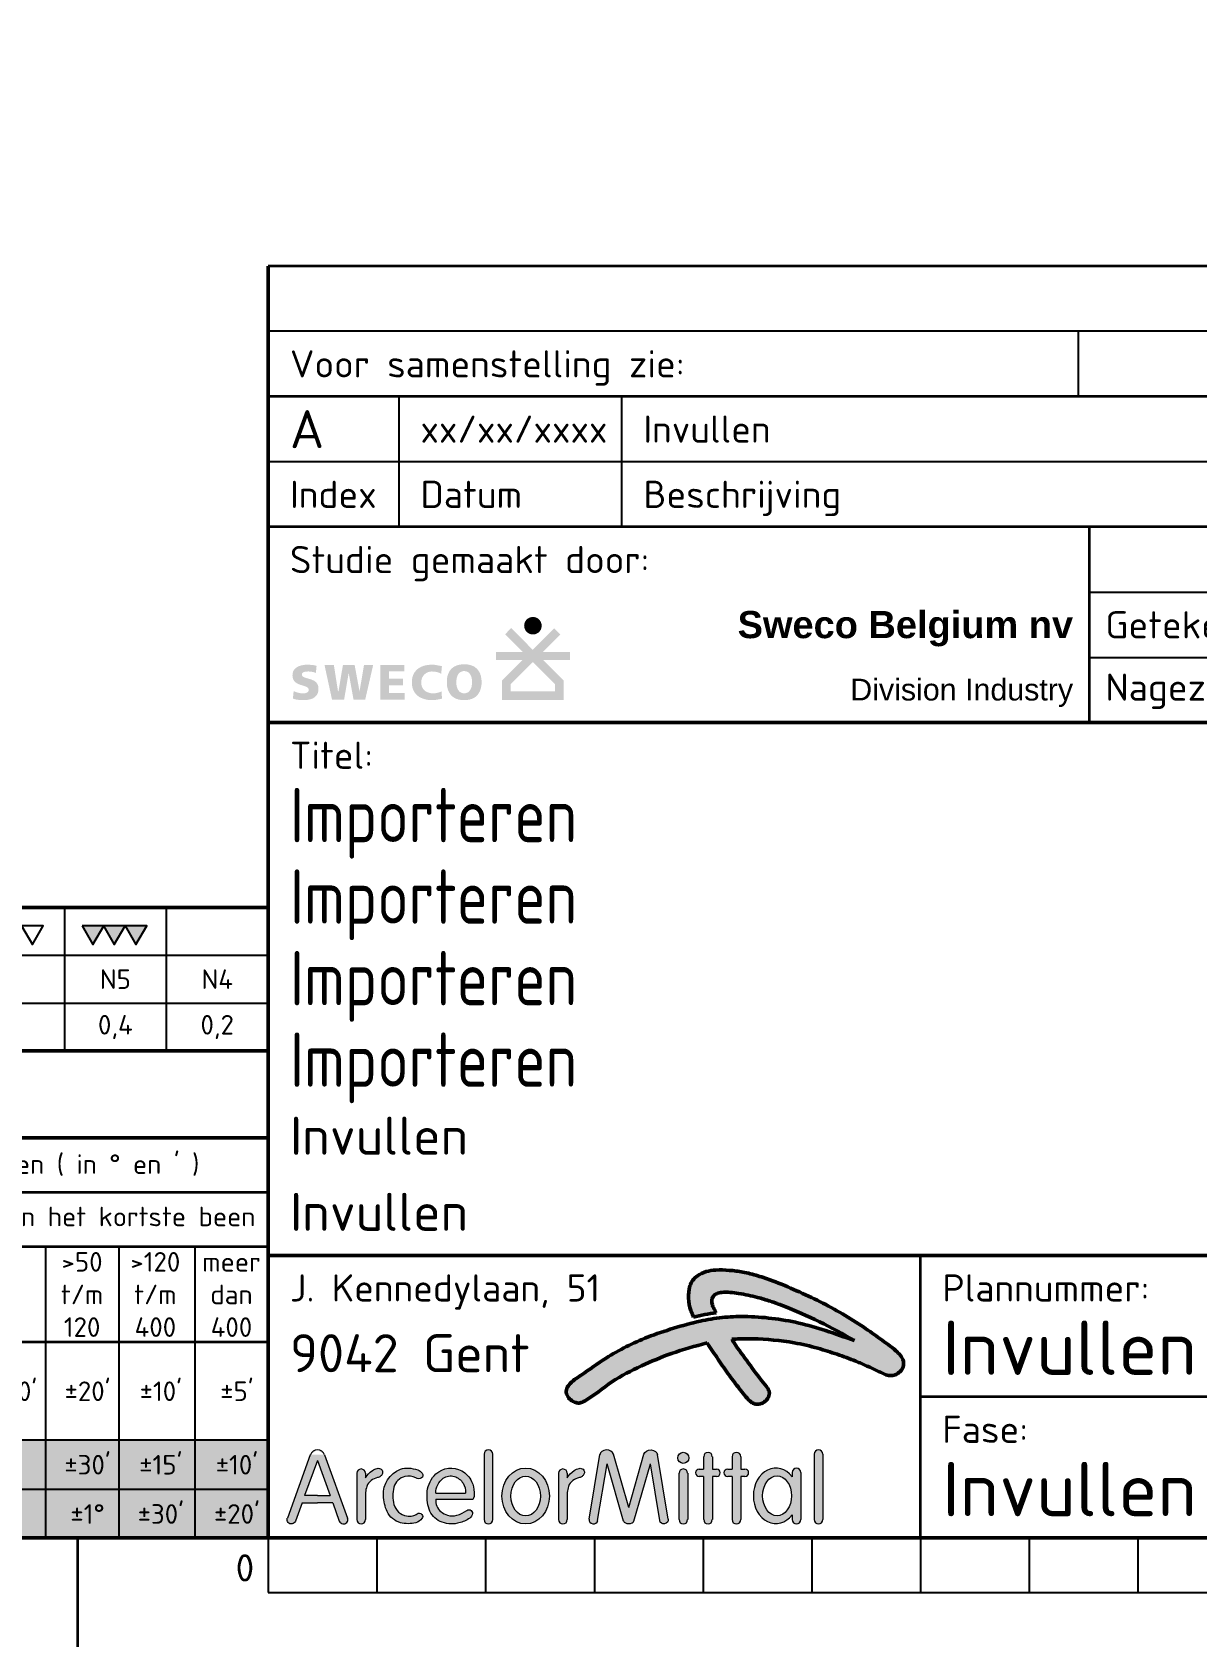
# Model space of a CAD drawing. Header units: millimetres. Extents: x 0 to 420, y 0 to 297.
# Drawn here: x 205.8 to 312.9, y 0 to 148.5 of the extents above; entities that cross this region are included whole.
import ezdxf
from ezdxf.enums import TextEntityAlignment as Align

# ---------------------------------------------------------------- set-up
doc = ezdxf.new("R2010")
doc.units = ezdxf.units.MM
for name, color, linetype, lineweight in [('35C', 1, 'Continuous', 35), ('50C', 7, 'Continuous', 50), ('50C @ 1', 7, 'Continuous', 50), ('Titelhoek_ArcelorMittal', 7, 'Continuous', 50)]:
    doc.layers.add(name, color=color, linetype=linetype, lineweight=lineweight)
doc.layers.add('Text', color=7, linetype='Continuous')
doc.layers.add('TITEL', color=7, linetype='Continuous')
doc.styles.add('Arcelor', font='isocpeur.ttf')
doc.styles.add('GMI_TITEL', font='arial.ttf')

# ---------------------------------------------------------------- blocks, each defined once
blk = doc.blocks.new('*U2')
at = {"layer": '35C'}
blk.add_line((210, 0), (210, 10), dxfattribs=at)
at = {"layer": '50C'}
blk.add_lwpolyline([(10, 10), (10, 287), (410, 287), (410, 10)], close=True, dxfattribs=at)
blk = doc.blocks.new('Tolerantiesticker')
at = {"layer": 'Titelhoek_ArcelorMittal', "lineweight": 25}
for p, q in [((-175.5, 53.6), (0, 53.6)), ((-175.5, 49.2), (0, 49.2)), ((-20.5, 26.8), (-20.5, 0)), ((-13.75, 26.8), (-13.75, 0)), ((-6.75, 26.8), (-6.75, 0)), ((0, 9), (-175.5, 9)), ((-35, 4.48), (0, 4.48))]:
    blk.add_line(p, q, dxfattribs=at)
at = {"layer": 'Titelhoek_ArcelorMittal', "lineweight": 35}
for p, q in [((-175.5, 31.8), (0, 31.8)), ((-155, 26.8), (0, 26.8)), ((0, 18), (-175.5, 18))]:
    blk.add_line(p, q, dxfattribs=at)
at = {"layer": 'Titelhoek_ArcelorMittal', "lineweight": 50}
blk.add_lwpolyline([(0, 58), (0, 0), (-175.5, 0), (-175.5, 58)], close=True, dxfattribs=at)
at = {"layer": 'Titelhoek_ArcelorMittal', "lineweight": 25}
for points in [[(-18.75, 58), (-18.75, 44.8)], [(-9.38, 58), (-9.38, 44.8)]]:
    blk.add_lwpolyline(points, dxfattribs=at)
for points in [[(-22.68, 56.32), (-21.68, 54.59), (-20.69, 56.32)], [(-17.12, 56.32), (-16.12, 54.59), (-15.13, 56.32)], [(-15.16, 56.32), (-14.16, 54.59), (-13.17, 56.32)], [(-13.17, 56.32), (-12.18, 54.59), (-11.18, 56.32)]]:
    blk.add_lwpolyline(points, close=True, dxfattribs=at)
at = {"layer": 'Titelhoek_ArcelorMittal', "lineweight": 50}
for points in [[(-175.5, 44.8), (0, 44.8)], [(-175.5, 36.8), (0, 36.8)]]:
    blk.add_lwpolyline(points, dxfattribs=at)
at = {"layer": 'Titelhoek_ArcelorMittal', "lineweight": 25}
for points in [[(-17.12, 56.32), (-16.12, 54.59), (-15.14, 56.29)], [(-15.14, 56.29), (-14.16, 54.59), (-13.17, 56.32)], [(-13.17, 56.32), (-12.18, 54.59), (-11.18, 56.32)]]:
    blk.add_solid(points, dxfattribs=at)
at = {"layer": 'Titelhoek_ArcelorMittal', "color": 8, "true_color": 0x808080}
blk.add_solid([(-175.5, 0), (-175.5, 9), (0, 0), (0, 9)], dxfattribs=at)
at = {"layer": 'Text', "char_height": 1.8, "attachment_point": 5, "style": 'Arcelor'}
for s, insert, width in [('N5', (-14.06, 51.4), 9.375), ('N4', (-4.69, 51.4), 9.375), ('0,4', (-14.06, 47), 9.375), ('0,2', (-4.69, 47), 9.375), ("Hoeken ( in %%D en ' )", (-17.5, 34.3), 35), ('Lengte van het kortste been', (-17.5, 29.3), 35), ('>50\\Pt/m\\P120', (-17.12, 22.4), 6.75), ('>120\\Pt/m\\P400', (-10.38, 22.4), 6.75), ('meer\\Pdan\\P400', (-3.38, 22.4), 6.75), ("%%P30'", (-23.38, 13.5), 7.75), ("%%P20'", (-16.62, 13.5), 7.75), ("%%P10'", (-9.88, 13.5), 7.75), ("%%P5'", (-2.88, 13.5), 7.75), ("%%P30'", (-16.62, 6.74), 7.75), ("%%P15'", (-9.88, 6.74), 7.75), ("%%P10'", (-2.88, 6.74), 7.75), ('%%P1%%D', (-16.62, 2.21), 7.75), ("%%P30'", (-9.88, 2.21), 7.75), ("%%P20'", (-2.88, 2.21), 7.75)]:
    blk.add_mtext(s, dxfattribs=dict(at, insert=insert, width=width))
blk = doc.blocks.new('titelhoek_arcelormittal')
at = {"transparency": 33554687}
for color, points in [(256, [(-158.84, 84.33), (-158.86, 84.3), (-158.89, 84.23), (-158.91, 84.19), (-158.93, 84.12), (-158.94, 84.08), (-158.95, 84.04), (-158.95, 84), (-158.95, 83.96), (-158.96, 83.91), (-158.95, 83.83), (-158.95, 83.79), (-158.94, 83.75), (-158.93, 83.71), (-158.91, 83.64), (-158.89, 83.6), (-158.88, 83.57), (-158.86, 83.53), (-158.82, 83.46), (-158.77, 83.4), (-158.72, 83.35), (-158.69, 83.32), (-158.67, 83.29), (-158.63, 83.27), (-158.6, 83.25), (-158.57, 83.23), (-158.54, 83.21), (-158.5, 83.19), (-158.47, 83.17), (-158.43, 83.16), (-158.35, 83.13), (-158.31, 83.13), (-158.23, 83.11), (-158.19, 83.11), (-158.11, 83.11), (-158.07, 83.11), (-157.99, 83.13), (-157.95, 83.13), (-157.88, 83.16), (-157.79, 83.2), (-157.77, 83.21), (-157.74, 83.23), (-157.7, 83.25), (-157.64, 83.29), (-157.61, 83.32), (-157.56, 83.37), (-157.53, 83.4), (-157.49, 83.46), (-157.46, 83.5), (-157.42, 83.57), (-157.39, 83.65), (-157.37, 83.71), (-157.37, 83.75), (-157.36, 83.79), (-157.35, 83.83), (-157.35, 83.87), (-157.35, 83.96), (-157.35, 84), (-157.36, 84.04), (-157.37, 84.12), (-157.4, 84.19), (-157.41, 84.23), (-157.43, 84.26), (-157.45, 84.3), (-157.46, 84.33), (-157.49, 84.36), (-157.51, 84.4), (-157.53, 84.43), (-157.56, 84.46), (-157.58, 84.48), (-157.64, 84.54), (-157.7, 84.58), (-157.74, 84.6), (-157.77, 84.62), (-157.84, 84.66), (-157.91, 84.68), (-157.99, 84.7), (-158.03, 84.71), (-158.07, 84.71), (-158.11, 84.72), (-158.19, 84.72), (-158.27, 84.71), (-158.31, 84.7), (-158.35, 84.69), (-158.39, 84.68), (-158.43, 84.67), (-158.47, 84.66), (-158.54, 84.62), (-158.57, 84.6), (-158.6, 84.58), (-158.63, 84.56), (-158.67, 84.54), (-158.72, 84.48), (-158.77, 84.43), (-158.8, 84.4), (-158.82, 84.36)]), (7, [(-179.3, 80.29), (-179.36, 80.28), (-179.48, 80.26), (-179.59, 80.22), (-179.65, 80.2), (-179.76, 80.16), (-179.81, 80.13), (-179.86, 80.1), (-179.9, 80.07), (-179.95, 80.04), (-179.99, 80), (-180.03, 79.96), (-180.11, 79.88), (-180.14, 79.83), (-180.17, 79.78), (-180.19, 79.73), (-180.22, 79.68), (-180.23, 79.62), (-180.25, 79.56), (-180.26, 79.49), (-180.26, 79.43), (-180.27, 79.36), (-180.26, 79.26), (-180.25, 79.16), (-180.23, 79.07), (-180.2, 79), (-180.17, 78.92), (-180.13, 78.86), (-180.08, 78.8), (-180.03, 78.75), (-179.98, 78.7), (-179.92, 78.66), (-179.86, 78.62), (-179.8, 78.58), (-179.73, 78.55), (-179.66, 78.52), (-179.59, 78.5), (-179.52, 78.47), (-179.38, 78.43), (-179.19, 78.37), (-179.12, 78.35), (-179.04, 78.32), (-178.93, 78.27), (-178.83, 78.18), (-178.79, 78.09), (-178.77, 77.97), (-178.79, 77.93), (-178.8, 77.88), (-178.87, 77.8), (-178.96, 77.75), (-179.04, 77.72), (-179.14, 77.7), (-179.24, 77.7), (-179.3, 77.7), (-179.39, 77.7), (-179.49, 77.71), (-179.54, 77.71), (-179.6, 77.72), (-179.7, 77.74), (-179.84, 77.78), (-180.04, 77.85), (-180.16, 77.9), (-180.23, 77.21), (-180.18, 77.19), (-180.12, 77.18), (-180.07, 77.16), (-180.01, 77.14), (-179.89, 77.12), (-179.83, 77.11), (-179.77, 77.1), (-179.64, 77.09), (-179.52, 77.08), (-179.41, 77.07), (-179.3, 77.07), (-179.16, 77.07), (-179.03, 77.08), (-178.96, 77.09), (-178.83, 77.1), (-178.77, 77.12), (-178.71, 77.13), (-178.65, 77.14), (-178.59, 77.16), (-178.47, 77.2), (-178.36, 77.25), (-178.32, 77.28), (-178.27, 77.31), (-178.22, 77.34), (-178.18, 77.38), (-178.1, 77.46), (-178.06, 77.5), (-178, 77.6), (-177.94, 77.71), (-177.92, 77.77), (-177.91, 77.83), (-177.89, 77.89), (-177.89, 77.96), (-177.88, 78.04), (-177.88, 78.11), (-177.88, 78.21), (-177.89, 78.31), (-177.91, 78.4), (-177.94, 78.47), (-177.98, 78.55), (-178.02, 78.61), (-178.06, 78.67), (-178.12, 78.73), (-178.17, 78.77), (-178.23, 78.82), (-178.29, 78.86), (-178.36, 78.89), (-178.43, 78.92), (-178.5, 78.95), (-178.57, 78.98), (-178.64, 79), (-178.78, 79.04), (-178.92, 79.08), (-178.98, 79.1), (-179.1, 79.14), (-179.16, 79.16), (-179.25, 79.2), (-179.35, 79.27), (-179.4, 79.36), (-179.4, 79.47), (-179.38, 79.52), (-179.37, 79.56), (-179.3, 79.62), (-179.21, 79.66), (-179.08, 79.69), (-178.99, 79.7), (-178.9, 79.7), (-178.81, 79.71), (-178.72, 79.7), (-178.57, 79.69), (-178.45, 79.67), (-178.3, 79.64), (-178.22, 79.61), (-178.12, 79.57), (-178.05, 80.22), (-178.14, 80.25), (-178.24, 80.27), (-178.34, 80.29), (-178.44, 80.3), (-178.55, 80.31), (-178.65, 80.32), (-178.77, 80.33), (-178.88, 80.33), (-179, 80.32), (-179.12, 80.32), (-179.24, 80.3)]), (7, [(-176.08, 77.87), (-176.46, 80.29), (-177.32, 80.29), (-176.63, 77.11), (-175.52, 77.11), (-175.1, 79.57), (-174.65, 77.11), (-173.58, 77.11), (-172.85, 80.29), (-173.69, 80.29), (-174.1, 77.87), (-174.55, 80.29), (-175.63, 80.29), (-176.04, 77.87)]), (7, [(-169.95, 77.11), (-169.95, 77.73), (-171.4, 77.73), (-171.4, 78.42), (-170.09, 78.42), (-170.09, 79.04), (-171.4, 79.04), (-171.4, 79.71), (-169.98, 79.71), (-169.98, 80.29), (-172.2, 80.29), (-172.2, 77.11)]), (7, [(-167.62, 77.08), (-167.53, 77.07), (-167.38, 77.07), (-167.3, 77.08), (-167.23, 77.08), (-167.17, 77.08), (-167.04, 77.1), (-166.92, 77.12), (-166.81, 77.14), (-166.71, 77.16), (-166.61, 77.18), (-166.52, 77.21), (-166.55, 77.87), (-166.64, 77.83), (-166.74, 77.8), (-166.9, 77.75), (-167.04, 77.72), (-167.17, 77.7), (-167.25, 77.7), (-167.3, 77.7), (-167.35, 77.7), (-167.43, 77.7), (-167.52, 77.71), (-167.57, 77.71), (-167.65, 77.73), (-167.73, 77.75), (-167.78, 77.77), (-167.86, 77.79), (-167.92, 77.83), (-167.97, 77.85), (-168.05, 77.9), (-168.08, 77.93), (-168.14, 77.99), (-168.23, 78.08), (-168.31, 78.2), (-168.36, 78.32), (-168.4, 78.44), (-168.41, 78.53), (-168.42, 78.59), (-168.42, 78.64), (-168.42, 78.7), (-168.42, 78.78), (-168.41, 78.89), (-168.39, 78.96), (-168.38, 79.01), (-168.35, 79.12), (-168.31, 79.19), (-168.28, 79.24), (-168.26, 79.28), (-168.22, 79.33), (-168.16, 79.4), (-168.11, 79.45), (-168.05, 79.5), (-167.99, 79.54), (-167.95, 79.57), (-167.91, 79.59), (-167.84, 79.63), (-167.78, 79.65), (-167.73, 79.66), (-167.61, 79.69), (-167.46, 79.71), (-167.37, 79.7), (-167.24, 79.7), (-167.16, 79.68), (-167.06, 79.67), (-166.95, 79.64), (-166.9, 79.62), (-166.85, 79.61), (-166.8, 79.59), (-166.74, 79.57), (-166.69, 79.55), (-166.64, 79.52), (-166.59, 79.5), (-166.52, 80.19), (-166.64, 80.22), (-166.75, 80.24), (-166.87, 80.26), (-166.99, 80.28), (-167.1, 80.3), (-167.22, 80.32), (-167.34, 80.32), (-167.45, 80.33), (-167.55, 80.33), (-167.64, 80.32), (-167.74, 80.31), (-167.83, 80.3), (-167.92, 80.29), (-168.01, 80.27), (-168.09, 80.25), (-168.18, 80.23), (-168.26, 80.2), (-168.34, 80.17), (-168.42, 80.14), (-168.49, 80.1), (-168.56, 80.06), (-168.63, 80.02), (-168.7, 79.98), (-168.76, 79.93), (-168.82, 79.88), (-168.88, 79.82), (-168.93, 79.76), (-169.03, 79.64), (-169.07, 79.57), (-169.11, 79.49), (-169.15, 79.42), (-169.18, 79.34), (-169.21, 79.26), (-169.23, 79.18), (-169.25, 79.09), (-169.27, 79), (-169.28, 78.9), (-169.28, 78.8), (-169.29, 78.7), (-169.28, 78.59), (-169.28, 78.48), (-169.26, 78.38), (-169.25, 78.28), (-169.22, 78.19), (-169.19, 78.1), (-169.16, 78.01), (-169.12, 77.93), (-169.08, 77.86), (-169.04, 77.79), (-168.99, 77.72), (-168.93, 77.65), (-168.88, 77.59), (-168.82, 77.53), (-168.76, 77.48), (-168.7, 77.43), (-168.63, 77.38), (-168.56, 77.34), (-168.49, 77.3), (-168.41, 77.27), (-168.34, 77.24), (-168.26, 77.2), (-168.18, 77.18), (-168.11, 77.16), (-168.03, 77.14), (-167.94, 77.12), (-167.86, 77.1), (-167.78, 77.09), (-167.7, 77.08)])]:
    blk.add_hatch(color=color, dxfattribs=at).paths.add_polyline_path(points)
h = blk.add_hatch(color=7, dxfattribs=at)
h.paths.add_polyline_path([(-161, 78.88), (-161, 77.07), (-155.32, 77.07), (-155.32, 78.88), (-157.21, 80.76), (-154.74, 80.76), (-154.74, 81.5), (-157.22, 81.51), (-155.62, 83.11), (-156.2, 83.67), (-158.17, 81.7), (-160.15, 83.7), (-160.71, 83.13), (-159.09, 81.5), (-161.56, 81.5), (-161.56, 80.76), (-159.1, 80.76)])
h.paths.add_polyline_path([(-160.19, 77.88), (-160.19, 78.55), (-158.17, 80.57), (-156.12, 78.55), (-156.12, 77.88)], flags=16)
h = blk.add_hatch(color=7, dxfattribs=at)
h.paths.add_polyline_path([(-164.47, 77.07), (-164.38, 77.07), (-164.29, 77.07), (-164.19, 77.08), (-164.11, 77.1), (-164.02, 77.11), (-163.94, 77.13), (-163.86, 77.16), (-163.78, 77.18), (-163.64, 77.24), (-163.57, 77.28), (-163.51, 77.32), (-163.45, 77.36), (-163.39, 77.41), (-163.28, 77.51), (-163.23, 77.57), (-163.19, 77.63), (-163.15, 77.69), (-163.11, 77.75), (-163.07, 77.82), (-163.03, 77.89), (-163.01, 77.96), (-162.98, 78.03), (-162.96, 78.11), (-162.93, 78.19), (-162.92, 78.27), (-162.9, 78.36), (-162.89, 78.44), (-162.88, 78.53), (-162.88, 78.62), (-162.88, 78.72), (-162.88, 78.81), (-162.88, 78.9), (-162.89, 78.99), (-162.9, 79.08), (-162.92, 79.17), (-162.93, 79.25), (-162.95, 79.33), (-162.98, 79.41), (-163, 79.48), (-163.03, 79.55), (-163.07, 79.62), (-163.1, 79.69), (-163.14, 79.75), (-163.19, 79.81), (-163.23, 79.87), (-163.28, 79.92), (-163.33, 79.98), (-163.39, 80.03), (-163.45, 80.07), (-163.5, 80.12), (-163.57, 80.16), (-163.71, 80.22), (-163.78, 80.25), (-163.86, 80.28), (-163.94, 80.3), (-164.02, 80.32), (-164.1, 80.34), (-164.19, 80.35), (-164.28, 80.36), (-164.38, 80.37), (-164.47, 80.37), (-164.57, 80.37), (-164.66, 80.36), (-164.76, 80.35), (-164.84, 80.34), (-164.93, 80.32), (-165.01, 80.3), (-165.09, 80.28), (-165.17, 80.25), (-165.24, 80.22), (-165.31, 80.19), (-165.38, 80.16), (-165.44, 80.12), (-165.5, 80.07), (-165.56, 80.03), (-165.62, 79.98), (-165.72, 79.87), (-165.76, 79.81), (-165.81, 79.75), (-165.85, 79.69), (-165.88, 79.62), (-165.91, 79.55), (-165.95, 79.48), (-165.97, 79.41), (-165.99, 79.33), (-166.02, 79.25), (-166.03, 79.17), (-166.05, 79.08), (-166.06, 78.99), (-166.07, 78.9), (-166.07, 78.81), (-166.07, 78.72), (-166.07, 78.62), (-166.07, 78.53), (-166.06, 78.44), (-166.05, 78.36), (-166.03, 78.27), (-166.01, 78.19), (-165.99, 78.11), (-165.97, 78.03), (-165.94, 77.96), (-165.91, 77.89), (-165.88, 77.82), (-165.84, 77.75), (-165.8, 77.69), (-165.76, 77.63), (-165.72, 77.57), (-165.66, 77.51), (-165.61, 77.46), (-165.56, 77.41), (-165.5, 77.36), (-165.44, 77.32), (-165.37, 77.28), (-165.31, 77.24), (-165.24, 77.21), (-165.16, 77.18), (-165.09, 77.16), (-165.01, 77.13), (-164.93, 77.11), (-164.84, 77.1), (-164.76, 77.08), (-164.66, 77.07), (-164.57, 77.07)])
h.paths.add_polyline_path([(-164.47, 77.7), (-164.57, 77.7), (-164.61, 77.71), (-164.68, 77.72), (-164.73, 77.75), (-164.78, 77.77), (-164.88, 77.83), (-164.93, 77.88), (-164.97, 77.93), (-165.01, 77.98), (-165.03, 78.01), (-165.05, 78.05), (-165.09, 78.12), (-165.1, 78.16), (-165.13, 78.22), (-165.15, 78.29), (-165.16, 78.34), (-165.18, 78.43), (-165.19, 78.59), (-165.2, 78.72), (-165.19, 78.82), (-165.18, 78.98), (-165.16, 79.1), (-165.13, 79.21), (-165.1, 79.28), (-165.09, 79.32), (-165.07, 79.36), (-165.05, 79.4), (-165.02, 79.45), (-164.97, 79.52), (-164.9, 79.59), (-164.79, 79.67), (-164.67, 79.71), (-164.55, 79.74), (-164.47, 79.74), (-164.43, 79.74), (-164.38, 79.73), (-164.29, 79.72), (-164.2, 79.68), (-164.1, 79.63), (-164.05, 79.59), (-164.01, 79.55), (-163.97, 79.5), (-163.93, 79.45), (-163.9, 79.4), (-163.86, 79.32), (-163.83, 79.24), (-163.81, 79.19), (-163.79, 79.11), (-163.76, 78.95), (-163.75, 78.75), (-163.76, 78.55), (-163.79, 78.36), (-163.8, 78.29), (-163.82, 78.24), (-163.86, 78.12), (-163.9, 78.05), (-163.93, 78), (-164, 77.9), (-164.08, 77.82), (-164.16, 77.77), (-164.22, 77.75), (-164.27, 77.73), (-164.38, 77.7), (-164.43, 77.7)], flags=16)
at = {"layer": 'Titelhoek_ArcelorMittal', "transparency": 33554687}
h = blk.add_hatch(color=256, dxfattribs=at)
edge = h.paths.add_edge_path()
edge.add_arc((-139.03, 3.27), 17.59, 97.4278, 104.344)
edge.add_spline(control_points=[(-143.39, 20.32), (-143.43, 20.42), (-143.51, 20.62), (-143.73, 21.18), (-143.9, 22.05), (-143.81, 23.01), (-143.49, 23.73), (-142.97, 24.21), (-142.23, 24.54), (-141.22, 24.7), (-140.09, 24.64), (-138.79, 24.47), (-137.46, 24.14), (-135.8, 23.57), (-133.9, 22.76), (-131.75, 21.76), (-129.67, 20.64), (-127.84, 19.49), (-126.22, 18.32), (-125.05, 17.52), (-124.33, 16.8), (-123.99, 16.22), (-124.09, 15.55), (-124.49, 15.22), (-124.78, 14.98), (-125.13, 14.95), (-125.52, 14.93), (-125.95, 15.13), (-126.61, 15.42), (-127.43, 15.83), (-128.67, 16.36), (-130.17, 16.92), (-132.06, 17.51), (-134.63, 18.1), (-137.18, 18.34), (-139.09, 18.32), (-139.74, 18.28), (-139.86, 18.28)], knot_values=[0, 0, 0, 0, 0.333333, 0.666666, 1.801601, 2.936536, 3.52496, 4.113385, 5.014818, 5.916251, 7.156488, 8.396724, 9.830519, 11.264314, 13.653333, 16.042352, 18.377207, 20.712061, 22.539829, 24.367596, 24.964315, 25.561034, 26.340185, 26.725428, 27.110671, 27.422398, 27.74013, 28.275383, 28.810636, 29.915731, 31.020826, 32.865552, 34.710277, 36.961439, 40.771363, 42.333054, 42.70798, 42.70798, 42.70798, 42.70798], degree=3, periodic=0)
edge.add_spline(control_points=[(-139.86, 18.28), (-139.84, 18.25), (-139.39, 17.59), (-138.49, 16.33), (-137.43, 14.81), (-136.64, 13.93), (-136.39, 13.47), (-136.4, 13.11), (-136.59, 12.74), (-136.92, 12.45), (-137.27, 12.31), (-137.61, 12.29), (-137.94, 12.38), (-138.49, 12.86), (-139.16, 13.75), (-140.15, 15.02), (-141.12, 16.43), (-141.8, 17.44), (-142.13, 17.94)], knot_values=[0, 0, 0, 0, 0.110734, 2.386974, 4.663213, 5.633788, 5.946036, 6.191763, 6.700262, 7.14241, 7.48038, 7.818349, 8.141048, 8.463748, 9.97777, 11.491792, 13.298144, 15.121434, 15.121434, 15.121434, 15.121434], degree=3, periodic=0)
edge.add_spline(control_points=[(-142.13, 17.94), (-143.24, 17.65), (-145.3, 17.09), (-148.21, 15.85), (-150.96, 14.46), (-152.62, 13.04), (-153.79, 12.38), (-154.26, 12.43), (-154.7, 12.69), (-155.04, 13.1), (-155.14, 13.65), (-154.66, 14.35), (-153.35, 15.22), (-151.63, 16.46), (-149.58, 17.63), (-147.5, 18.55), (-145.22, 19.31), (-142.94, 19.95), (-140.75, 20.33), (-138.54, 20.41), (-136.18, 20.23), (-133.68, 19.82), (-131.15, 19.07), (-129.47, 18.47), (-128.59, 18.16)], knot_values=[0, 0, 0, 0, 3.414996, 6.402727, 9.490538, 12.578349, 12.99416, 13.409971, 13.94372, 14.477469, 14.979107, 15.480744, 16.912206, 19.690348, 21.837555, 23.984761, 26.508517, 29.032273, 31.090185, 33.148097, 35.665959, 38.183822, 40.733495, 43.54348, 43.54348, 43.54348, 43.54348], degree=3, periodic=0)
edge.add_spline(control_points=[(-128.59, 18.16), (-129.65, 18.75), (-131.78, 19.94), (-134.39, 21.09), (-136.31, 21.79), (-137.38, 22.11), (-138.36, 22.34), (-139.2, 22.51), (-140.01, 22.59), (-140.69, 22.62), (-141.24, 22.5), (-141.6, 22.24), (-141.73, 21.87), (-141.68, 21.53), (-141.57, 21.23), (-141.43, 20.97), (-141.35, 20.8), (-141.31, 20.72)], knot_values=[0, 0, 0, 0, 3.651289, 7.302577, 8.541459, 9.78034, 10.66542, 11.5505, 12.347414, 13.101525, 13.584643, 14.025773, 14.357894, 14.694205, 15.030515, 15.312793, 15.595071, 15.595071, 15.595071, 15.595071], degree=3, periodic=0)
at = {"layer": 'Titelhoek_ArcelorMittal', "lineweight": 18, "transparency": 33554687}
h = blk.add_hatch(color=256, dxfattribs=at)
h.paths.add_polyline_path([(-132.29, 1.69, 1), (-131.5, 1.69), (-131.5, 7.71, 1), (-132.29, 7.71)])
h.paths.add_polyline_path([(-141.26, 5.66, 1), (-141.26, 6.34), (-141.65, 6.34), (-141.65, 7.48, 1), (-142.45, 7.48), (-142.45, 6.34), (-142.85, 6.34, 1), (-142.85, 5.66), (-142.45, 5.66), (-142.45, 1.69, 1), (-141.65, 1.69), (-141.65, 5.66)])
h.paths.add_polyline_path([(-140.24, 6.34, 1), (-140.24, 5.66), (-139.84, 5.66), (-139.84, 1.69, 1), (-139.04, 1.69), (-139.04, 5.66), (-138.65, 5.66, 1), (-138.65, 6.34), (-139.04, 6.34), (-139.04, 7.48, 1), (-139.84, 7.48), (-139.84, 6.34)])
h.paths.add_polyline_path([(-144.83, 7.37, 1), (-143.81, 7.37, 1)])
h.paths.add_polyline_path([(-143.92, 5.95, 1), (-144.72, 5.95), (-144.72, 1.69, 1), (-143.92, 1.69)])
edge = h.paths.add_edge_path()
edge.add_line((-145.71, 1.73), (-146.68, 7.67))
edge.add_ellipse((-147.32, 7.59), major_axis=(0.639, 0), ratio=0.801318, start_angle=8.3622, end_angle=166.3141)
edge.add_line((-147.94, 7.71), (-149.34, 2.82))
edge.add_line((-149.34, 2.82), (-150.75, 7.71))
edge.add_ellipse((-151.37, 7.59), major_axis=(-0.639, 0), ratio=0.801318, start_angle=193.6859, end_angle=351.6378)
edge.add_line((-152, 7.67), (-152.98, 1.73))
edge.add_ellipse((-152.59, 1.66), major_axis=(0.392, -0.065), ratio=0.880609, start_angle=180, end_angle=360)
edge.add_line((-152.2, 1.6), (-151.33, 6.81))
edge.add_line((-151.33, 6.81), (-149.82, 1.55))
edge.add_ellipse((-149.34, 1.61), major_axis=(0.481, 0), ratio=0.589864, start_angle=190.36, end_angle=349.64)
edge.add_line((-148.87, 1.55), (-147.35, 6.81))
edge.add_line((-147.35, 6.81), (-146.49, 1.6))
edge.add_ellipse((-146.1, 1.66), major_axis=(-0.392, -0.065), ratio=0.880609, start_angle=0, end_angle=180)
h.paths.add_polyline_path([(-153.46, 5.86, -0.101323), (-153.63, 5.66, -0.121589), (-153.88, 5.55, 0.114829), (-154.48, 5.29, 0.152271), (-154.88, 4.75, 0.067809), (-154.99, 4.19), (-154.99, 1.69, -1), (-155.79, 1.69), (-155.79, 5.95, -1), (-154.99, 5.95), (-154.99, 5.52, -0.126953), (-154.37, 6.2, -0.082126), (-153.91, 6.4, -0.242241), (-153.54, 6.32, -0.141264), (-153.43, 6.15, -0.206357)])
h.paths.add_polyline_path([(-161.86, 1.69), (-161.86, 7.71, 1), (-162.65, 7.71), (-162.65, 1.69, 1)])
h.paths.add_polyline_path([(-172.19, 5.66, -0.121589), (-172.44, 5.55, 0.114829), (-173.04, 5.29, 0.152271), (-173.43, 4.75, 0.067809), (-173.55, 4.19), (-173.55, 1.69, -1), (-174.34, 1.69), (-174.34, 5.95, -1), (-173.55, 5.95), (-173.55, 5.52, -0.126953), (-172.92, 6.2, -0.082126), (-172.47, 6.4, -0.242241), (-172.1, 6.32, -0.141264), (-171.99, 6.15, -0.206357), (-172.02, 5.86, -0.101323)])
h.paths.add_polyline_path([(-170.34, 6.32, 0.325745), (-171.9, 3.9, 0.101711), (-171.56, 2.43, 0.216083), (-170.34, 1.41, 0.136538), (-168.92, 1.41, 0.153681), (-168.36, 1.78, 0.359059), (-168.36, 2.17, 0.397673), (-168.81, 2.23, -0.106982), (-169.23, 2.04, -0.093787), (-169.77, 2.03, -0.291045), (-170.94, 3.08, -0.135924), (-170.94, 4.67, -0.271001), (-169.92, 5.66, -0.194354), (-168.92, 5.52, 0.26914), (-168.41, 5.52, 0.451127), (-168.33, 5.95, 0.144933), (-168.75, 6.26, 0.070551), (-169.58, 6.43, 0.105502)])
h.paths.add_polyline_path([(-167.08, 5.89, 0.181868), (-167.87, 4.3, 0.103834), (-167.7, 2.66, 0.214611), (-166.68, 1.52, 0.155453), (-165.09, 1.35, 0.084797), (-164.07, 1.75, 0.162452), (-163.73, 2.14, 0.757281), (-164.24, 2.54, -0.086011), (-165.15, 2.09, -0.147071), (-166, 2.09, -0.104022), (-166.62, 2.43, -0.246649), (-167.08, 3.56), (-163.79, 3.56, 0.414214), (-163.56, 3.79, -0.00622), (-163.56, 4.19, 0.116071), (-163.79, 5.21, 0.153861), (-164.69, 6.17, 0.325216)])
h.paths.add_polyline_path([(-166.4, 5.49, -0.237393), (-165.38, 5.66, -0.184533), (-164.58, 5.04, -0.148522), (-164.35, 4.13), (-167.08, 4.13, -0.242514)], flags=16)
edge = h.paths.add_edge_path()
edge.add_ellipse((-180.37, 1.69), major_axis=(0.137, 0.379), ratio=0.985691, start_angle=90, end_angle=270, ccw=False)
edge.add_line((-180.74, 1.83), (-178.63, 7.66))
edge.add_arc((-177.97, 7.42), 0.698, 90, 160.1046, ccw=False)
edge.add_arc((-177.97, 7.42), 0.698, 19.8954, 90, ccw=False)
edge.add_line((-177.32, 7.66), (-175.21, 1.83))
edge.add_ellipse((-175.58, 1.69), major_axis=(-0.137, 0.379), ratio=0.985691, start_angle=90, end_angle=270, ccw=False)
edge.add_line((-175.96, 1.56), (-176.56, 3.22))
edge.add_line((-176.56, 3.22), (-177.97, 3.22))
edge.add_line((-177.97, 3.22), (-179.39, 3.22))
edge.add_line((-179.39, 3.22), (-179.99, 1.56))
h.paths.add_polyline_path([(-177.97, 7.14), (-179.15, 3.9), (-177.97, 3.9), (-176.8, 3.9)], flags=16)
edge = h.paths.add_edge_path()
edge.add_ellipse((-158.82, 3.86), major_axis=(0, 2.57), ratio=0.850829, start_angle=0, end_angle=360)
edge = h.paths.add_edge_path(flags=16)
edge.add_ellipse((-158.82, 3.86), major_axis=(0, 1.83), ratio=0.744186, start_angle=0, end_angle=360)
edge = h.paths.add_edge_path(flags=16)
edge.add_ellipse((-135.7, 3.88), major_axis=(0, 1.84), ratio=0.723077, start_angle=0, end_angle=360)
edge = h.paths.add_edge_path()
edge.add_ellipse((-135.81, 3.88), major_axis=(0, 2.55), ratio=0.811111, start_angle=313.4456, end_angle=586.5544)
edge.add_line((-134.31, 2.12), (-134.31, 1.69))
edge.add_arc((-133.91, 1.69), 0.397, 180, 360)
edge.add_line((-133.51, 1.69), (-133.51, 6.03))
edge.add_arc((-133.91, 6.03), 0.397, 0, 180)
edge.add_line((-134.31, 6.03), (-134.31, 5.63))
at = {"layer": 'Titelhoek_ArcelorMittal', "lineweight": 50, "transparency": 33554687}
for p, q in [((-182.5, 117), (-182.5, 0)), ((0, 75), (-182.5, 75)), ((-182.5, 0), (0, 0))]:
    blk.add_line(p, q, dxfattribs=at)
at = {"layer": 'Titelhoek_ArcelorMittal', "lineweight": 35, "transparency": 33554687}
for p, q in [((0, 117), (-182.5, 117)), ((0, 105), (-182.5, 105)), ((0, 93), (-182.5, 93)), ((-107, 93), (-107, 75)), ((-122.5, 0), (-122.5, 26)), ((-122.5, 13), (0, 13))]:
    blk.add_line(p, q, dxfattribs=at)
at = {"layer": 'Titelhoek_ArcelorMittal', "lineweight": 25, "transparency": 33554687}
for p, q in [((0, 111), (-182.5, 111)), ((-108, 111), (-108, 105)), ((-170.5, 105), (-170.5, 93)), ((-150, 105), (-150, 93)), ((0, 99), (-182.5, 99)), ((-106.99, 87), (-50, 87)), ((-106.99, 81), (-50, 81)), ((-182.5, 0), (-182.5, -5)), ((-172.5, 0), (-172.5, -5)), ((-162.5, 0), (-162.5, -5)), ((-152.5, 0), (-152.5, -5)), ((-142.5, 0), (-142.5, -5)), ((-132.5, 0), (-132.5, -5)), ((-122.5, 0), (-122.5, -5)), ((-112.5, 0), (-112.5, -5)), ((-102.5, 0), (-102.5, -5)), ((-182.5, -5), (-82.5, -5))]:
    blk.add_line(p, q, dxfattribs=at)
at = {"layer": 'Titelhoek_ArcelorMittal', "transparency": 33554687}
blk.add_line((-182.5, 26), (0, 26), dxfattribs=at)
at = {"layer": 'Titelhoek_ArcelorMittal', "lineweight": 18, "transparency": 33554687}
for p, q in [((-178.63, 7.66), (-180.74, 1.83)), ((-177.32, 7.66), (-175.21, 1.83)), ((-162.65, 7.71), (-162.65, 1.69)), ((-161.86, 7.71), (-161.86, 1.69)), ((-152.98, 1.73), (-152, 7.67)), ((-149.34, 2.82), (-150.75, 7.71)), ((-149.34, 2.82), (-147.94, 7.71)), ((-145.71, 1.73), (-146.68, 7.67)), ((-142.45, 7.48), (-142.45, 6.34)), ((-141.65, 7.48), (-141.65, 6.34)), ((-139.84, 7.48), (-139.84, 6.34)), ((-139.04, 7.48), (-139.04, 6.34)), ((-132.29, 7.71), (-132.29, 1.69)), ((-131.5, 7.71), (-131.5, 1.69)), ((-177.97, 7.14), (-179.15, 3.9)), ((-177.97, 7.14), (-176.8, 3.9)), ((-174.34, 5.95), (-174.34, 1.69)), ((-173.55, 5.95), (-173.55, 5.52)), ((-155.79, 5.95), (-155.79, 1.69)), ((-154.99, 5.95), (-154.99, 5.52)), ((-152.2, 1.6), (-151.33, 6.81)), ((-149.82, 1.55), (-151.33, 6.81)), ((-148.87, 1.55), (-147.35, 6.81)), ((-146.49, 1.6), (-147.35, 6.81)), ((-144.72, 5.95), (-144.72, 1.69)), ((-143.92, 5.95), (-143.92, 1.69)), ((-142.85, 6.34), (-142.45, 6.34)), ((-141.65, 6.34), (-141.26, 6.34)), ((-140.24, 6.34), (-139.84, 6.34)), ((-139.04, 6.34), (-138.65, 6.34)), ((-134.31, 6.03), (-134.31, 5.63)), ((-133.51, 6.03), (-133.51, 1.69)), ((-142.45, 5.66), (-142.85, 5.66)), ((-142.45, 5.66), (-142.45, 1.69)), ((-141.65, 5.66), (-141.65, 1.69)), ((-141.26, 5.66), (-141.65, 5.66)), ((-139.84, 5.66), (-140.24, 5.66)), ((-139.84, 5.66), (-139.84, 1.69)), ((-139.04, 5.66), (-139.04, 1.69)), ((-138.65, 5.66), (-139.04, 5.66)), ((-179.39, 3.22), (-179.99, 1.56)), ((-179.39, 3.22), (-177.97, 3.22)), ((-177.97, 3.9), (-179.15, 3.9)), ((-177.97, 3.9), (-176.8, 3.9)), ((-176.56, 3.22), (-177.97, 3.22)), ((-176.56, 3.22), (-175.96, 1.56)), ((-173.55, 4.19), (-173.55, 1.69)), ((-167.08, 4.13), (-164.35, 4.13)), ((-167.08, 3.56), (-163.79, 3.56)), ((-154.99, 4.19), (-154.99, 1.69)), ((-134.31, 2.12), (-134.31, 1.69))]:
    blk.add_line(p, q, dxfattribs=at)
for points in [[(-173.55, 5.52, -0.126953), (-172.92, 6.2, -0.082126), (-172.47, 6.4, -0.242241), (-172.1, 6.32, -0.141264), (-171.99, 6.15, -0.206357), (-172.02, 5.86, -0.101323), (-172.19, 5.66, -0.121589), (-172.44, 5.55, 0.114829), (-173.04, 5.29, 0.152271), (-173.43, 4.75, 0.067809), (-173.55, 4.19, 0.958003)], [(-171.9, 3.9, -0.325745), (-170.34, 6.32, -0.105502), (-169.58, 6.43, -0.070551), (-168.75, 6.26, -0.144933), (-168.33, 5.95, -0.451127), (-168.41, 5.52, -0.26914), (-168.92, 5.52, 0.194354), (-169.92, 5.66, 0.271001), (-170.94, 4.67, 0.135924), (-170.94, 3.08, 0.291045), (-169.77, 2.03, 0.093787), (-169.23, 2.04, 0.106982), (-168.81, 2.23, -0.397673), (-168.36, 2.17, -0.359059), (-168.36, 1.78, -0.153681), (-168.92, 1.41, -0.136538), (-170.34, 1.41, -0.216083), (-171.56, 2.43, -0.101711), (-171.9, 3.9, -3.300469)], [(-167.08, 3.56, 0.246649), (-166.62, 2.43, 0.104022), (-166, 2.09, 0.147071), (-165.15, 2.09, 0.086011), (-164.24, 2.54, -0.757281), (-163.73, 2.14, -0.162452), (-164.07, 1.75, -0.084797), (-165.09, 1.35, -0.155453), (-166.68, 1.52, -0.214611), (-167.7, 2.66, -0.103834), (-167.87, 4.3, -0.181868), (-167.08, 5.89, -0.325216), (-164.69, 6.17, -0.153861), (-163.79, 5.21, -0.116071), (-163.56, 4.19, 0.00622), (-163.56, 3.79, -0.42152)], [(-154.99, 5.52, -0.126953), (-154.37, 6.2, -0.082126), (-153.91, 6.4, -0.242241), (-153.54, 6.32, -0.141264), (-153.43, 6.15, -0.206357), (-153.46, 5.86, -0.101323), (-153.63, 5.66, -0.121589), (-153.88, 5.55, 0.114829), (-154.48, 5.29, 0.152271), (-154.88, 4.75, 0.067809), (-154.99, 4.19, 0.958003)], [(-167.08, 4.13, -0.242514), (-166.4, 5.49, -0.237393), (-165.38, 5.66, -0.184533), (-164.58, 5.04, -0.148522), (-164.35, 4.13, -1.184791)]]:
    blk.add_lwpolyline(points, format="xyb", dxfattribs=at)
blk.add_circle((-144.32, 7.37), 0.511, dxfattribs=at)
at = {"layer": 'Titelhoek_ArcelorMittal', "transparency": 33554687}
blk.add_arc((-139.03, 3.27), 17.59, 97.4278, 104.344, dxfattribs=at)
at = {"layer": 'Titelhoek_ArcelorMittal', "lineweight": 18, "transparency": 33554687}
for centre, radius, start, end in [((-177.97, 7.42), 0.698, 90, 160.1046), ((-177.97, 7.42), 0.698, 19.8954, 90), ((-162.25, 7.71), 0.397, 0, 180), ((-142.05, 7.48), 0.397, 0, 180), ((-139.44, 7.48), 0.397, 0, 180), ((-131.89, 7.71), 0.397, 0, 180), ((-173.95, 5.95), 0.397, 0, 180), ((-155.39, 5.95), 0.397, 0, 180), ((-144.32, 5.95), 0.397, 0, 180), ((-142.85, 6), 0.341, 90, 270), ((-141.26, 6), 0.34, 270, 90), ((-140.24, 6), 0.341, 90, 270), ((-138.65, 6), 0.34, 270, 90), ((-133.91, 6.03), 0.397, 0, 180), ((-163.79, 3.79), 0.227, 270, 1.4055), ((-173.95, 1.69), 0.397, 180, 0), ((-162.25, 1.69), 0.397, 180, 0), ((-155.39, 1.69), 0.397, 180, 0), ((-144.32, 1.69), 0.397, 180, 0), ((-142.05, 1.69), 0.397, 180, 0), ((-139.44, 1.69), 0.397, 180, 0), ((-133.91, 1.69), 0.397, 180, 0), ((-131.89, 1.69), 0.397, 180, 0)]:
    blk.add_arc(centre, radius, start, end, dxfattribs=at)
for centre, major_axis, ratio, start_param, end_param in [((-151.37, 7.59), (-0.639, 0), 0.801318, 3.355525, 6.167343), ((-135.81, 3.88), (0, 2.55), 0.811111, 5.470658, 10.237305), ((-175.58, 1.69), (-0.137, 0.379), 0.985691, 1.570796, 4.712389), ((-152.59, 1.66), (0.392, -0.065), 0.880609, 3.141593, 6.283185), ((-149.34, 1.61), (0.481, 0), 0.589864, 3.297937, 6.126841)]:
    blk.add_ellipse(centre, major_axis=major_axis, ratio=ratio, start_param=start_param, end_param=end_param, dxfattribs=at)
at = {"layer": 'Titelhoek_ArcelorMittal', "lineweight": 18, "transparency": 33554687, "extrusion": (0, 0, -1)}
for centre, major_axis, ratio, start_param, end_param in [((-147.32, 7.59), (0.639, 0), 0.801318, 3.355525, 6.167343), ((-180.37, 1.69), (0.137, 0.379), 0.985691, 1.570796, 4.712389), ((-146.1, 1.66), (-0.392, -0.065), 0.880609, 3.141593, 6.283185)]:
    blk.add_ellipse(centre, major_axis=major_axis, ratio=ratio, start_param=start_param, end_param=end_param, dxfattribs=at)
at = {"layer": 'Titelhoek_ArcelorMittal', "lineweight": 18, "transparency": 33554687}
for centre, major_axis, ratio in [((-158.82, 3.86), (0, 2.57), 0.850829), ((-158.82, 3.86), (0, 1.83), 0.744186), ((-135.7, 3.88), (0, 1.84), 0.723077)]:
    blk.add_ellipse(centre, major_axis=major_axis, ratio=ratio, dxfattribs=at)
at = {"layer": 'Titelhoek_ArcelorMittal', "transparency": 33554687}
for points in [[(-143.39, 20.32), (-143.51, 20.62), (-143.63, 20.94), (-143.84, 22.05), (-143.71, 23.18), (-143.46, 23.71), (-143.03, 24.11), (-142.22, 24.5), (-141.33, 24.65), (-140.09, 24.62), (-138.86, 24.46), (-137.47, 24.12), (-136.11, 23.66), (-133.9, 22.75), (-131.74, 21.73), (-129.69, 20.62), (-127.71, 19.38), (-126.22, 18.32), (-124.76, 17.22), (-124.35, 16.79), (-124.08, 16.26), (-124.22, 15.49), (-124.49, 15.22), (-124.82, 15.01), (-125.12, 14.95), (-125.44, 14.95), (-125.95, 15.13), (-126.43, 15.35), (-127.43, 15.82), (-128.45, 16.26), (-130.18, 16.9), (-131.94, 17.45), (-134.13, 17.95), (-137.92, 18.32), (-139.49, 18.3), (-139.86, 18.28)], [(-128.59, 18.16), (-131.8, 19.89), (-135.15, 21.36), (-136.31, 21.78), (-137.5, 22.13), (-138.36, 22.33), (-139.23, 22.5), (-140.02, 22.59), (-140.78, 22.59), (-141.25, 22.47), (-141.59, 22.19), (-141.7, 21.87), (-141.67, 21.54), (-141.56, 21.22), (-141.43, 20.97), (-141.31, 20.72)], [(-128.59, 18.16), (-131.25, 19.08), (-133.7, 19.77), (-136.18, 20.2), (-138.69, 20.37), (-140.75, 20.28), (-142.78, 19.94), (-145.22, 19.29), (-147.6, 18.47), (-149.56, 17.6), (-151.43, 16.54), (-153.73, 14.98), (-154.84, 14.07), (-155.08, 13.63), (-155.01, 13.13), (-154.68, 12.71), (-154.21, 12.45), (-153.8, 12.43), (-153.42, 12.59), (-150.88, 14.36), (-148.17, 15.83), (-145.41, 16.97), (-142.13, 17.94)], [(-139.86, 18.28), (-139.8, 18.18), (-138.49, 16.32), (-137.13, 14.5), (-136.54, 13.73), (-136.41, 13.45), (-136.41, 13.2), (-136.63, 12.74), (-136.96, 12.45), (-137.28, 12.33), (-137.61, 12.31), (-137.92, 12.4), (-138.18, 12.59), (-139.17, 13.74), (-140.08, 14.95), (-141.12, 16.43), (-142.13, 17.94)]]:
    blk.add_spline(points, degree=3, dxfattribs=at)
at = {"layer": 'TITEL', "transparency": 33554687, "attachment_point": 3, "style": 'GMI_TITEL'}
for s, width, insert, char_height in [('\\pt35;{\\fArial|b1|i0|c0|p34;Sweco Belgium nv}', 33.7665, (-108.47, 85.27), 2.5), ('\\pt28;Division Industry', 25.1013, (-108.47, 79.04), 2)]:
    blk.add_mtext_dynamic_manual_height_columns(s, width=width, gutter_width=12.5, heights=[0], dxfattribs=dict(at, insert=insert, char_height=char_height))
at = {"layer": 'Titelhoek_ArcelorMittal', "lineweight": 25, "transparency": 33554687, "style": 'Arcelor'}
for s, p in [('Voor samenstelling zie:', (-180.5, 108)), ('Index', (-180.5, 96)), ('Datum', (-168.5, 96)), ('Beschrijving', (-148, 96)), ('Studie gemaakt door:', (-180.5, 90)), ('Getekend:', (-105.5, 84)), ('Nagezien:', (-105.5, 78.26)), ('Titel:', (-180.5, 72)), ('J. Kennedylaan, 51 ', (-180.5, 23)), ('Plannummer:', (-120.5, 23)), ('Fase:', (-120.5, 10)), ('0', (-185.5, -2.75))]:
    blk.add_text(s, height=2.5, dxfattribs=at).set_placement(p, align=Align.MIDDLE_LEFT)
at = {"layer": 'Titelhoek_ArcelorMittal', "lineweight": 35, "transparency": 33554687, "style": 'Arcelor'}
blk.add_text('9042 Gent', height=3.5, dxfattribs=at).set_placement((-180.5, 17), align=Align.MIDDLE_LEFT)
at = {"layer": 'Titelhoek_ArcelorMittal', "lineweight": 25, "transparency": 33554687, "style": 'Arcelor'}
for tag, p in [('MEERVOUDIG_GEBRUIKT', (-180.5, 114)), ('TYPE_PLAN', (-71.5, 114)), ('DATUMX', (-168.5, 102)), ('BESCHRIJVINGX', (-148, 102)), ('TWANRX', (-48, 102)), ('NAAMX', (-34, 102)), ('NAGEZIENX', (-16, 102)), ('GEN-TITLE-SCA', (-35.5, 88.5)), ('NAAM_GETEKEND', (-88.5, 84)), ('DATUM_GETEKEND', (-68.5, 84)), ('GEN-TITLE-SIZ', (-33, 79.5)), ('NAAM_NAGEZIEN', (-88.5, 78)), ('DATUM_NAGEZIEN', (-68.5, 78))]:
    blk.add_attdef(tag, text='', height=2.5, dxfattribs=at).set_placement(p, align=Align.MIDDLE_LEFT)
at = {"layer": 'Titelhoek_ArcelorMittal', "lineweight": 25, "transparency": 33554687, "style": 'Arcelor', "width": 0.7}
for tag, p in [('SAMENSTELLING1', (-144.5, 108)), ('SAMENSTELLING2', (-107, 108)), ('SAMENSTELLING3', (-71, 108)), ('SAMENSTELLING4', (-35, 108))]:
    blk.add_attdef(tag, text='', height=2.5, dxfattribs=at).set_placement(p, align=Align.MIDDLE_LEFT)
at = {"layer": 'Titelhoek_ArcelorMittal', "lineweight": 35, "transparency": 33554687, "style": 'Arcelor'}
for tag, p in [('INDX', (-180.5, 102)), ('TITEL5', (-180.5, 37)), ('TITEL6', (-180.5, 30))]:
    blk.add_attdef(tag, text='', height=3.5, dxfattribs=at).set_placement(p, align=Align.MIDDLE_LEFT)
at = {"layer": 'Titelhoek_ArcelorMittal', "lineweight": 50, "transparency": 33554687, "style": 'Arcelor', "width": 0.8}
for tag, p in [('TITEL1', (-180.5, 66.5)), ('TITEL2', (-180.5, 59)), ('TITEL3', (-180.5, 51.5)), ('TITEL4', (-180.5, 44))]:
    blk.add_attdef(tag, text='', height=5, dxfattribs=at).set_placement(p, align=Align.MIDDLE_LEFT)
at = {"layer": 'Titelhoek_ArcelorMittal', "lineweight": 50, "transparency": 33554687, "style": 'Arcelor'}
for tag, p in [('PLANNUMMER', (-120.5, 17.5)), ('FOLIO', (-23, 17.5)), ('FASE', (-120.5, 4.5)), ('VAKGEBIED', (-23, 4.5))]:
    blk.add_attdef(tag, text='', height=5, dxfattribs=at).set_placement(p, align=Align.MIDDLE_LEFT)
at = {"layer": 'Titelhoek_ArcelorMittal', "lineweight": 25, "transparency": 33554687, "style": 'Arcelor'}
blk.add_attdef('FILETYPE', text='', height=2.5, dxfattribs=at).set_placement((0, -3), align=Align.MIDDLE_RIGHT)

msp = doc.modelspace()

# ---------------------------------------------------------------- block references
at = {"layer": '50C', "transparency": 33554687}
ref = msp.add_blockref('titelhoek_arcelormittal', (410, 10), dxfattribs=at)
ref.add_attrib('FASE', 'Invullen', dxfattribs={"layer": 'Titelhoek_ArcelorMittal', "lineweight": 50, "height": 5, "style": 'Arcelor'}).set_placement((289.5, 14.5), align=Align.MIDDLE_LEFT)
ref.add_attrib('TITEL6', 'Invullen', dxfattribs={"layer": 'Titelhoek_ArcelorMittal', "lineweight": 35, "height": 3.5, "style": 'Arcelor'}).set_placement((229.5, 40), align=Align.MIDDLE_LEFT)
ref.add_attrib('TITEL5', 'Invullen', dxfattribs={"layer": 'Titelhoek_ArcelorMittal', "lineweight": 35, "height": 3.5, "style": 'Arcelor'}).set_placement((229.5, 47), align=Align.MIDDLE_LEFT)
ref.add_attrib('TITEL4', 'Importeren', dxfattribs={"layer": 'Titelhoek_ArcelorMittal', "lineweight": 50, "height": 5, "style": 'Arcelor', "width": 0.8}).set_placement((229.5, 54), align=Align.MIDDLE_LEFT)
ref.add_attrib('TITEL3', 'Importeren', dxfattribs={"layer": 'Titelhoek_ArcelorMittal', "lineweight": 50, "height": 5, "style": 'Arcelor', "width": 0.8}).set_placement((229.5, 61.5), align=Align.MIDDLE_LEFT)
ref.add_attrib('TITEL2', 'Importeren', dxfattribs={"layer": 'Titelhoek_ArcelorMittal', "lineweight": 50, "height": 5, "style": 'Arcelor', "width": 0.8}).set_placement((229.5, 69), align=Align.MIDDLE_LEFT)
ref.add_attrib('TITEL1', 'Importeren', dxfattribs={"layer": 'Titelhoek_ArcelorMittal', "lineweight": 50, "height": 5, "style": 'Arcelor', "width": 0.8}).set_placement((229.5, 76.5), align=Align.MIDDLE_LEFT)
ref.add_attrib('BESCHRIJVINGX', 'Invullen', dxfattribs={"layer": 'Titelhoek_ArcelorMittal', "lineweight": 25, "height": 2.5, "style": 'Arcelor'}).set_placement((262, 112), align=Align.MIDDLE_LEFT)
ref.add_attrib('DATUMX', 'xx/xx/xxxx', dxfattribs={"layer": 'Titelhoek_ArcelorMittal', "lineweight": 25, "height": 2.5, "style": 'Arcelor'}).set_placement((241.5, 112), align=Align.MIDDLE_LEFT)
ref.add_attrib('INDX', 'A', dxfattribs={"layer": 'Titelhoek_ArcelorMittal', "lineweight": 35, "height": 3.5, "style": 'Arcelor'}).set_placement((229.5, 112), align=Align.MIDDLE_LEFT)
ref.add_attrib('PLANNUMMER', 'Invullen', dxfattribs={"layer": 'Titelhoek_ArcelorMittal', "lineweight": 50, "height": 5, "style": 'Arcelor'}).set_placement((289.5, 27.5), align=Align.MIDDLE_LEFT)
at = {"layer": '50C @ 1', "color": 0, "transparency": 33554687}
msp.add_blockref('*U2', (0, 0), dxfattribs=at)
at = {"layer": '50C @ 1', "transparency": 33554687}
msp.add_blockref('Tolerantiesticker', (227.5, 10), dxfattribs=at)

doc.saveas('drawing.dxf')
